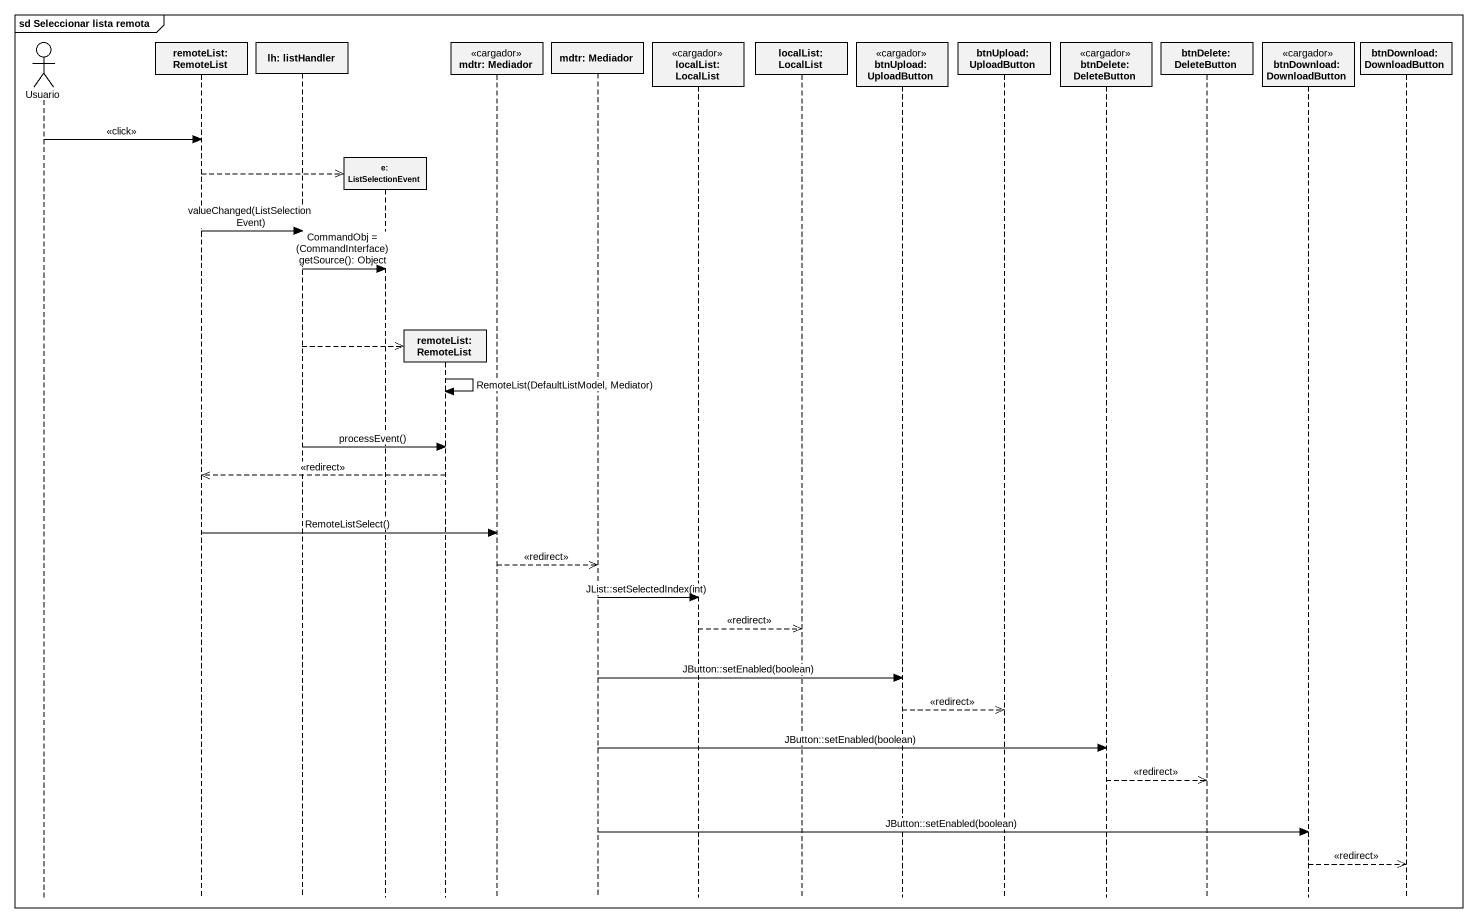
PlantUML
@startuml
mainframe sd Seleccionar lista remota
hide footbox
actor Usuario
participant "remoteList: RemoteList" as remoteList_RemoteList
participant "lh: listHandler" as lh_listHandler
participant "e: ListSelectionEvent" as e_ListSelectionEvent
participant "remoteList: RemoteList" as remoteList_RemoteList_2
participant "mdtr: Mediador" as mdtr_Mediador <<cargador>>
participant "mdtr: Mediador" as mdtr_Mediador_2
participant "localList: LocalList" as localList_LocalList <<cargador>>
participant "localList: LocalList" as localList_LocalList_2
participant "btnUpload: UploadButton" as btnUpload_UploadButton <<cargador>>
participant "btnUpload: UploadButton" as btnUpload_UploadButton_2
participant "btnDelete: DeleteButton" as btnDelete_DeleteButton <<cargador>>
participant "btnDelete: DeleteButton" as btnDelete_DeleteButton_2
participant "btnDownload: DownloadButton" as btnDownload_DownloadButton <<cargador>>
participant "btnDownload: DownloadButton" as btnDownload_DownloadButton_2

Usuario -> remoteList_RemoteList : <<click>>
remoteList_RemoteList -->> e_ListSelectionEvent **
remoteList_RemoteList -> lh_listHandler : valueChanged(ListSelectionEvent)
lh_listHandler -> e_ListSelectionEvent : CommandObj = (CommandInterface) getSource(): Object
lh_listHandler -->> remoteList_RemoteList_2 **
remoteList_RemoteList_2 -> remoteList_RemoteList_2 : RemoteList(DefaultListModel, Mediator)
lh_listHandler -> remoteList_RemoteList_2 : processEvent()
remoteList_RemoteList_2 -->> remoteList_RemoteList : <<redirect>>
remoteList_RemoteList -> mdtr_Mediador : RemoteListSelect()
mdtr_Mediador -->> mdtr_Mediador_2 : <<redirect>>
mdtr_Mediador_2 -> localList_LocalList : JList::setSelectedIndex(int)
localList_LocalList -->> localList_LocalList_2 : <<redirect>>
mdtr_Mediador_2 -> btnUpload_UploadButton : JButton::setEnabled(boolean)
btnUpload_UploadButton -->> btnUpload_UploadButton_2 : <<redirect>>
mdtr_Mediador_2 -> btnDelete_DeleteButton : JButton::setEnabled(boolean)
btnDelete_DeleteButton -->> btnDelete_DeleteButton_2 : <<redirect>>
mdtr_Mediador_2 -> btnDownload_DownloadButton : JButton::setEnabled(boolean)
btnDownload_DownloadButton -->> btnDownload_DownloadButton_2 : <<redirect>>
@enduml
